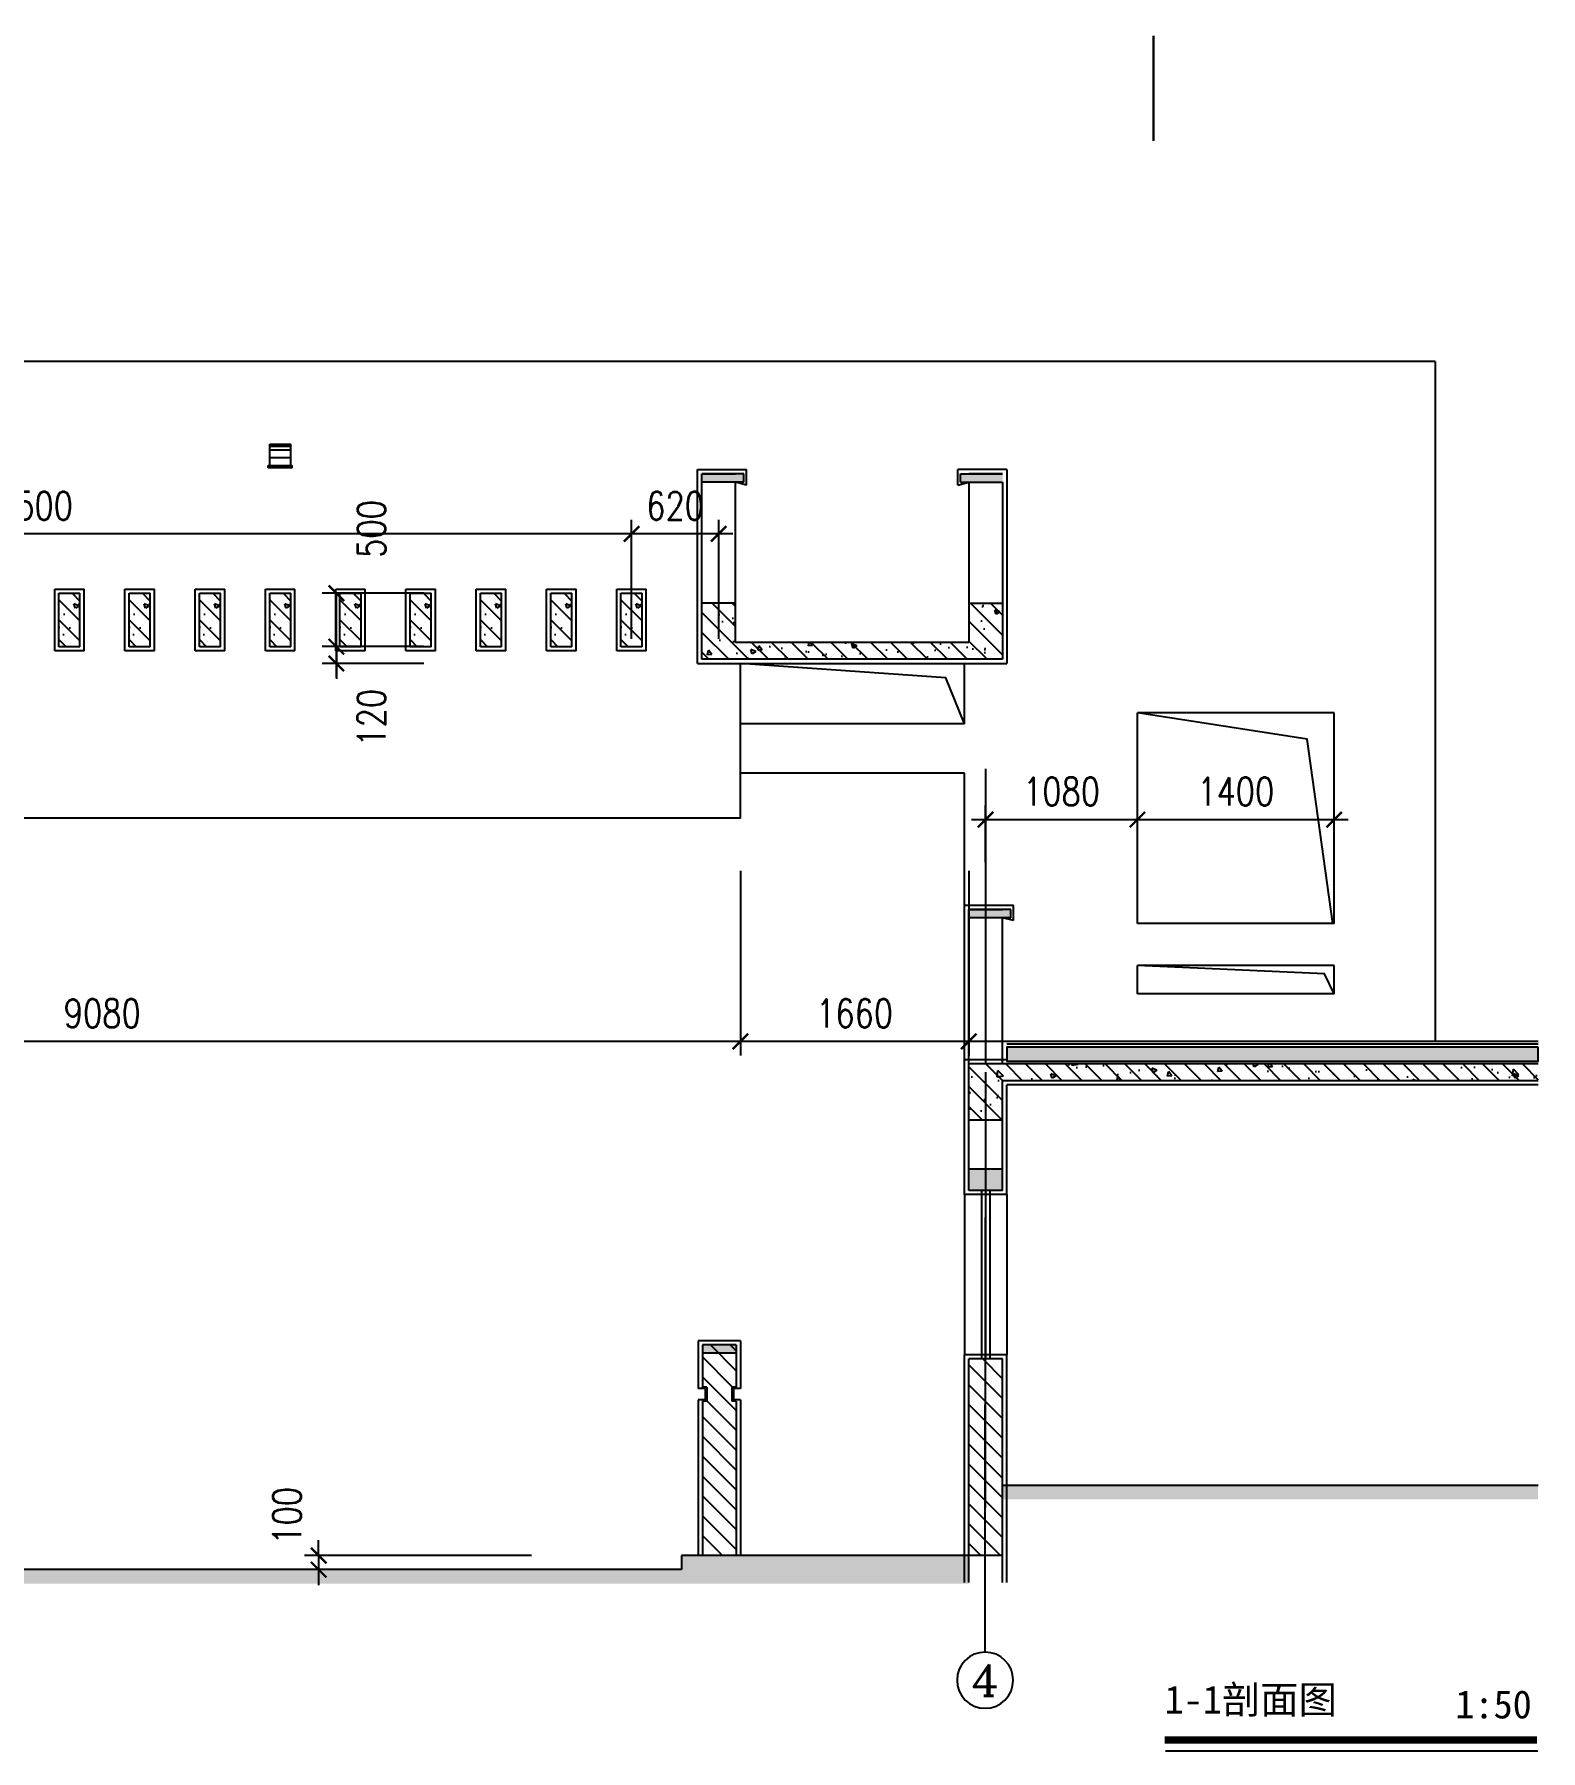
# Model space of a CAD drawing. Extents: x 156584 to 263272, y 27267 to 65241.
# Drawn here: x 234274 to 244994, y 43171 to 55389 of the extents above; entities that cross this region are included whole.
import ezdxf
from ezdxf.enums import TextEntityAlignment as Align

# ---------------------------------------------------------------- set-up
doc = ezdxf.new("R2010")
doc.units = 0
doc.header["$LTSCALE"] = 100
doc.header["$MEASUREMENT"] = 0
doc.header["$PDMODE"] = 34
doc.layers.get('0').update_dxf_attribs({"color": 1, "linetype": 'CONTINUOUS'})
doc.layers.get('DEFPOINTS').update_dxf_attribs({"linetype": 'CONTINUOUS'})
for name, color, linetype in [('A', 43, 'CONTINUOUS'), ('AXIS', 3, 'CONTINUOUS'), ('AXIS_TEXT', 7, 'CONTINUOUS'), ('DOTE', 252, 'CONTINUOUS'), ('DRAW', 62, 'CONTINUOUS'), ('FENSHUA', 253, 'CONTINUOUS'), ('PUB_DIM', 9, 'CONTINUOUS'), ('PUB_HATCH', 8, 'CONTINUOUS'), ('WALL', 255, 'CONTINUOUS')]:
    doc.layers.add(name, color=color, linetype=linetype)
doc.styles.add('COMPLEX', font='COMPLEX')
doc.styles.add('DIM_FONT', font='SIMPLEX', dxfattribs={"width": 0.8})
doc.styles.add('HEI', font='simhei.ttf', dxfattribs={"width": 0.8})
doc.dimstyles.new('3', dxfattribs={"dimscale": 0, "dimtxt": 125, "dimasz": 110, "dimexe": 100, "dimexo": 0, "dimgap": 100, "dimtad": 1, "dimdec": 0, "dimlfac": -1, "dimtxsty": 'DIM_FONT', "dimblk": '_DIMX', "dimblk1": 'ARCHTICK', "dimblk2": 'ARCHTICK', "dimsah": 1, "dimcen": 0.09, "dimdle": 100, "dimclrd": 256, "dimclre": 256, "dimclrt": 256, "dimazin": 3, "dimtfac": 5, "dimtdec": 0, "dimtix": 1, "dimtmove": 0, "dimatfit": 3, "dimtolj": 1, "dimtzin": 0})
pattern_1 = [(135, (307444.33, -85090.68), (70.71068, 70.71068), []), (130, (307444.33, -85090.68), (-358.6301, -31.37607), [37.5, -412.5]), (185, (307444.33, -85090.7), (69.3757, 376.0961), [30, -330]), (79.5486, (307414.45, -85093.3), (-289.2547, 344.7198), [31.8701, -350.57106]), (133.8158, (307444.33, -84990.7), (-533.6205, -82.7595), [56.25, -618.75]), (83.3644, (307399.86, -84997.6), (-467.3314, 487.059), [47.8051, -525.8565]), (188.8158, (307444.33, -84990.7), (-467.331, 487.0593), [45, -495]), (159, (307394.33, -85015.68), (-298.4535, -201.30945), [37.5, -412.5]), (214, (307394.33, -85015.7), (-121.6577, 362.575), [30, -330]), (108.5486, (307369.46, -85032.46), (-420.1113, 161.26525), [31.8701, -350.57106]), (142.5, (307444.33, -85090.68), (-6.07993, 166.44693), [0, -326, 0, -335, 0, -331.25]), (172.5, (307444.33, -85090.68), (-131.53477, 197.20586), [0, -191, 0, -318.5, 0, -126.25]), (212.5, (307555.83, -85090.68), (-266.91122, -11.27744), [0, -125, 0, -390, 0, -517.5]), (222.5, (307605.83, -85090.68), (-291.5931, 50.0525), [0, -162.5, 0, -259, 0, -367.5])]
pattern_2 = [(135, (307444.33, -85090.68), (70.71068, 70.71068), [])]

# ---------------------------------------------------------------- blocks, each defined once
blk = doc.blocks.new('_ARCHTICK')
at = {"color": 0, "linetype": 'BYBLOCK', "const_width": 0.15}
blk.add_lwpolyline([(-0.5, -0.5), (0.5, 0.5)], dxfattribs=at)
blk = doc.blocks.new('*D129')
at = {"linetype": 'BYBLOCK'}
for p, q in [((24827, 207404), (24827, 207514)), ((25449, 207404), (24727, 207404)), ((24827, 207404), (24827, 207284)), ((24827, 207404), (24827, 207284)), ((25449, 207284), (24727, 207284)), ((24827, 207284), (24827, 207174))]:
    blk.add_line(p, q, dxfattribs=at)
at = {"layer": 'DEFPOINTS', "color": 0, "linetype": 'BYBLOCK'}
for p in [(25449, 207404), (24827, 207284), (25449, 207284)]:
    blk.add_point(p, dxfattribs=at)
at = {"linetype": 'BYBLOCK', "xscale": 110, "yscale": 110, "zscale": 110}
for p, rotation in [((24827, 207404), 270), ((24827, 207284), 90)]:
    blk.add_blockref('_ARCHTICK', p, dxfattribs=dict(at, rotation=rotation))
at = {"linetype": 'BYBLOCK', "insert": (25077, 206898), "char_height": 200, "attachment_point": 5, "rotation": 90, "style": 'DIM_FONT'}
blk.add_mtext('\\A1;120', dxfattribs=at)
blk = doc.blocks.new('_DIMX')
blk.add_line((-150, 0), (150, 0))
at = {"const_width": 50}
blk.add_lwpolyline([(-70, -70), (70, 70)], dxfattribs=at)
blk = doc.blocks.new('*D130')
at = {"linetype": 'BYBLOCK'}
for p, q in [((25449, 207784), (24727, 207784)), ((24827, 207184), (24827, 207784)), ((25449, 207284), (24727, 207284))]:
    blk.add_line(p, q, dxfattribs=at)
at = {"layer": 'DEFPOINTS', "color": 0, "linetype": 'BYBLOCK'}
for p in [(24827, 207784), (25449, 207784), (25449, 207284)]:
    blk.add_point(p, dxfattribs=at)
at = {"linetype": 'BYBLOCK', "xscale": 110, "yscale": 110, "zscale": 110}
for p, rotation in [((24827, 207784), 90), ((24827, 207284), 270)]:
    blk.add_blockref('_ARCHTICK', p, dxfattribs=dict(at, rotation=rotation))
at = {"linetype": 'BYBLOCK', "insert": (25077, 208242), "char_height": 200, "attachment_point": 5, "rotation": 90, "style": 'DIM_FONT'}
blk.add_mtext('\\A1;500', dxfattribs=at)
blk = doc.blocks.new('*D134')
at = {"linetype": 'BYBLOCK'}
for p, q in [((27703, 205808), (27703, 204494)), ((29328, 205808), (29328, 204494)), ((29428, 204594), (27603, 204594))]:
    blk.add_line(p, q, dxfattribs=at)
at = {"layer": 'DEFPOINTS', "color": 0, "linetype": 'BYBLOCK'}
for p in [(27703, 205808), (29328, 205808), (27703, 204594)]:
    blk.add_point(p, dxfattribs=at)
at = {"linetype": 'BYBLOCK', "xscale": 110, "yscale": 110, "zscale": 110}
for p, rotation in [((27703, 204594), 180.000000000002), ((29328, 204594), 1.998401444325282e-12)]:
    blk.add_blockref('_ARCHTICK', p, dxfattribs=dict(at, rotation=rotation))
at = {"linetype": 'BYBLOCK', "insert": (28515, 204794), "char_height": 200, "attachment_point": 5, "style": 'DIM_FONT'}
blk.add_mtext('\\A1;1660', dxfattribs=at)
blk = doc.blocks.new('*D135')
at = {"linetype": 'BYBLOCK'}
for p, q in [((27703, 205808), (27703, 204494)), ((18619, 205308), (18619, 204494)), ((27803, 204594), (18519, 204594))]:
    blk.add_line(p, q, dxfattribs=at)
at = {"layer": 'DEFPOINTS', "color": 0, "linetype": 'BYBLOCK'}
for p in [(27703, 205808), (18619, 205308), (18619, 204594)]:
    blk.add_point(p, dxfattribs=at)
at = {"linetype": 'BYBLOCK', "xscale": 110, "yscale": 110, "zscale": 110, "rotation": 180}
blk.add_blockref('_ARCHTICK', (18619, 204594), dxfattribs=at)
at = {"linetype": 'BYBLOCK', "xscale": 110, "yscale": 110, "zscale": 110}
blk.add_blockref('_ARCHTICK', (27703, 204594), dxfattribs=at)
at = {"linetype": 'BYBLOCK', "insert": (23161, 204794), "char_height": 200, "attachment_point": 5, "style": 'DIM_FONT'}
blk.add_mtext('\\A1;9080', dxfattribs=at)
blk = doc.blocks.new('*D140')
at = {"linetype": 'BYBLOCK'}
for p, q in [((24701, 200934), (24701, 201044)), ((26216, 200934), (24601, 200934)), ((24701, 200934), (24701, 200834)), ((24701, 200934), (24701, 200834)), ((26216, 200834), (24601, 200834)), ((24701, 200834), (24701, 200724))]:
    blk.add_line(p, q, dxfattribs=at)
at = {"layer": 'DEFPOINTS', "color": 0, "linetype": 'BYBLOCK'}
for p in [(26216, 200934), (24701, 200834), (26216, 200834)]:
    blk.add_point(p, dxfattribs=at)
at = {"linetype": 'BYBLOCK', "xscale": 110, "yscale": 110, "zscale": 110}
for p, rotation in [((24701, 200934), 269.9999344952175), ((24701, 200834), 89.99993449521749)]:
    blk.add_blockref('_ARCHTICK', p, dxfattribs=dict(at, rotation=rotation))
at = {"linetype": 'BYBLOCK', "insert": (24476, 201217), "char_height": 200, "attachment_point": 5, "rotation": 89.9999, "style": 'DIM_FONT'}
blk.add_mtext('\\A1;100', dxfattribs=at)
blk = doc.blocks.new('*D142')
at = {"linetype": 'BYBLOCK'}
for p, q in [((26928, 207459), (26928, 208307)), ((27548, 207459), (27548, 208307)), ((27648, 208207), (26828, 208207))]:
    blk.add_line(p, q, dxfattribs=at)
at = {"layer": 'DEFPOINTS', "color": 0, "linetype": 'BYBLOCK'}
for p in [(26928, 208207), (26928, 207459), (27548, 207459)]:
    blk.add_point(p, dxfattribs=at)
at = {"linetype": 'BYBLOCK', "xscale": 110, "yscale": 110, "zscale": 110}
for p, rotation in [((26928, 208207), 179.9999999999973), ((27548, 208207), 359.9999999999973)]:
    blk.add_blockref('_ARCHTICK', p, dxfattribs=dict(at, rotation=rotation))
at = {"linetype": 'BYBLOCK', "insert": (27238, 208407), "char_height": 200, "attachment_point": 5, "style": 'DIM_FONT'}
blk.add_mtext('\\A1;620', dxfattribs=at)
blk = doc.blocks.new('*D143')
at = {"linetype": 'BYBLOCK'}
for p, q in [((17428, 207459), (17428, 208307)), ((26928, 207459), (26928, 208307)), ((27028, 208207), (17328, 208207))]:
    blk.add_line(p, q, dxfattribs=at)
at = {"layer": 'DEFPOINTS', "color": 0, "linetype": 'BYBLOCK'}
for p in [(17428, 208207), (17428, 207459), (26928, 207459)]:
    blk.add_point(p, dxfattribs=at)
at = {"linetype": 'BYBLOCK', "xscale": 110, "yscale": 110, "zscale": 110, "rotation": 180}
blk.add_blockref('_ARCHTICK', (17428, 208207), dxfattribs=at)
at = {"linetype": 'BYBLOCK', "xscale": 110, "yscale": 110, "zscale": 110}
blk.add_blockref('_ARCHTICK', (26928, 208207), dxfattribs=at)
at = {"linetype": 'BYBLOCK', "insert": (22178, 208407), "char_height": 200, "attachment_point": 5, "style": 'DIM_FONT'}
blk.add_mtext('\\A1;500X19=9500', dxfattribs=at)
blk = doc.blocks.new('_AXISO')
blk.add_circle((0, 0), 0.5)
at = {"layer": 'AXIS_TEXT', "style": 'COMPLEX', "width": 1.041667}
blk.add_attdef('A', text='', height=0.56, dxfattribs=at).set_placement((-0.25, -0.28), (0.25, -0.28), align=Align.FIT)
blk = doc.blocks.new('*D182')
at = {"linetype": 'BYBLOCK'}
for p, q in [((240944, 50464), (242224, 50464)), ((241044, 50160), (241044, 50564)), ((242124, 50160), (242124, 50564))]:
    blk.add_line(p, q, dxfattribs=at)
at = {"layer": 'DEFPOINTS', "color": 0, "linetype": 'BYBLOCK'}
for p in [(242124, 50464), (241044, 50160), (242124, 50160)]:
    blk.add_point(p, dxfattribs=at)
at = {"linetype": 'BYBLOCK', "xscale": 110, "yscale": 110, "zscale": 110, "rotation": 180}
blk.add_blockref('_ARCHTICK', (241044, 50464), dxfattribs=at)
at = {"linetype": 'BYBLOCK', "xscale": 110, "yscale": 110, "zscale": 110}
blk.add_blockref('_ARCHTICK', (242124, 50464), dxfattribs=at)
at = {"linetype": 'BYBLOCK', "insert": (241584, 50664), "char_height": 200, "attachment_point": 5, "style": 'DIM_FONT'}
blk.add_mtext('\\A1;1080', dxfattribs=at)
blk = doc.blocks.new('*D183')
at = {"linetype": 'BYBLOCK'}
for p, q in [((242024, 50464), (243624, 50464)), ((242124, 50160), (242124, 50564)), ((243524, 50464), (243524, 50564))]:
    blk.add_line(p, q, dxfattribs=at)
at = {"layer": 'DEFPOINTS', "color": 0, "linetype": 'BYBLOCK'}
for p in [(243524, 50464), (243524, 50464), (242124, 50160)]:
    blk.add_point(p, dxfattribs=at)
at = {"linetype": 'BYBLOCK', "xscale": 110, "yscale": 110, "zscale": 110, "rotation": 180}
blk.add_blockref('_ARCHTICK', (242124, 50464), dxfattribs=at)
at = {"linetype": 'BYBLOCK', "xscale": 110, "yscale": 110, "zscale": 110}
blk.add_blockref('_ARCHTICK', (243524, 50464), dxfattribs=at)
at = {"linetype": 'BYBLOCK', "insert": (242824, 50664), "char_height": 200, "attachment_point": 5, "style": 'DIM_FONT'}
blk.add_mtext('\\A1;1400', dxfattribs=at)

msp = doc.modelspace()

# ---------------------------------------------------------------- hatches: boundary and pattern name
at = {"layer": 'FENSHUA'}
h = msp.add_hatch(dxfattribs=at)
h.set_pattern_fill('AN32C', color=256, scale=200, style=0)
h.set_pattern_definition([(180, (307385.33, -88151.68), (-100, 200), [0, -200]), (180, (307502.33, -88178.68), (-100, 200), [0, -200]), (180, (307437.33, -88180.68), (-100, 200), [0, -200]), (180, (307366.33, -88121.68), (-100, 200), [0, -200]), (180, (307449.33, -88190.68), (-100, 200), [0, -200]), (180, (307346.33, -87995.68), (-100, 200), [0, -200]), (180, (307407.33, -88011.68), (-100, 200), [0, -200]), (180, (307375.33, -88036.68), (-100, 200), [0, -200]), (180, (307538.33, -88040.68), (-100, 200), [0, -200]), (180, (307440.33, -88049.68), (-100, 200), [0, -200]), (180, (307478.33, -88100.68), (-100, 200), [0, -200]), (180, (307476.33, -88175.68), (-100, 200), [0, -200]), (180, (307401.33, -88183.68), (-100, 200), [0, -200]), (180, (307346.33, -88095.68), (-100, 200), [0, -200]), (180, (307533.33, -88126.68), (-100, 200), [0, -200]), (180, (307516.33, -88092.68), (-100, 200), [0, -200]), (180, (307438.33, -88106.68), (-100, 200), [0, -200]), (180, (307466.33, -88135.68), (-100, 200), [0, -200]), (180, (307482.33, -88069.68), (-100, 200), [0, -200]), (180, (307457.33, -87994.68), (-100, 200), [0, -200]), (180, (307525.33, -88168.68), (-100, 200), [0, -200]), (180, (307415.33, -88035.68), (-100, 200), [0, -200]), (180, (307508.33, -88032.68), (-100, 200), [0, -200]), (180, (307524.33, -88006.68), (-100, 200), [0, -200]), (49.398706, (307358.619, -88058.301), (499.99999534, 600.0000036), [8.78052, -3679.0372]), (161.565051, (307372.904, -88054.492), (-500, 199.999999), [9.03508, -1255.87598]), (90, (307372.9, -88063.06), (-100, 200), [8.57143, -391.42856]), (18.43495, (307364.333, -88065.92), (500.0000044, 199.999986), [9.03508, -1255.87598]), (126.869898, (307364.333, -88065.92), (-100, 200), [9.5238, -990.47618]), (45, (307356.714, -88167.825), (100.000013, 199.999987), [8.08122, -557.6042]), (135, (307368.14, -88167.825), (-100, 200), [8.08122, -557.6042]), (45, (307362.43, -88173.54), (100.000013, 199.999987), [8.08122, -557.6042]), (135, (307362.43, -88173.54), (-100, 200), [8.08122, -557.6042]), (63.43495, (307452.9, -88033.54), (1e-05, 400), [10.64794, -212.95884]), (7e-15, (307457.67, -88024.02), (100, 200), [11.42857, -188.57142]), (116.56505, (307473.86, -88033.54), (-2e-07, 400), [10.64794, -212.95884]), (63.43495, (307469.1, -88043.06), (1e-05, 400), [10.64794, -212.95884]), (180, (307469.1, -88043.06), (-100, 200), [11.42857, -188.57142]), (116.56505, (307457.67, -88043.06), (-2e-07, 400), [10.64794, -212.95884]), (72.897272, (307377.666, -88101.1585), (299.9999892, 1000.00000384), [12.95378, -5427.6344]), (36.027374, (307381.476, -88088.778), (1899.9999786, 1400.0000004), [12.95378, -2707.3402]), (7e-15, (307391.95, -88081.16), (100, 200), [12.38095, -187.61904]), (143.972627, (307414.809, -88088.778), (-1899.9999887, 1399.9999869), [12.95378, -2707.3402]), (108.43495, (307418.62, -88100.206), (-300.000002, 999.9999995), [12.04677, -1252.86428]), (72.897272, (307414.809, -88112.587), (299.9999892, 1000.00000384), [12.95378, -5427.6344]), (36.027374, (307404.333, -88120.206), (1899.9999786, 1400.0000004), [12.95378, -2707.3402]), (180, (307404.33, -88120.2), (-100, 200), [12.38095, -187.61904]), (143.972627, (307391.952, -88120.206), (-1899.9999887, 1399.9999869), [12.95378, -2707.3402]), (108.43495, (307381.476, -88112.587), (-300.000002, 999.9999995), [12.04677, -1252.86428]), (29.744882, (307375.761, -88007.825), (300.0000007, 199.9999975), [7.67834, -1604.7732]), (90, (307382.43, -88011.63), (-100, 200), [7.61905, -392.38094]), (150.255119, (307382.428, -88011.635), (-300, 199.999999), [7.67834, -1604.7732]), (63.43495, (307422.43, -88149.73), (1e-05, 400), [10.64794, -212.95884]), (11.309933, (307427.19, -88140.206), (900.0000016, 199.9999952), [9.71242, -2029.8952]), (138.814075, (307444.333, -88144.968), (-2499.9999924, 2199.99998735), [10.12395, -4241.9342]), (90, (307444.33, -88154.49), (-100, 200), [9.5238, -390.47618]), (41.185926, (307436.714, -88161.1585), (2499.9999631, 2200.0000206), [10.12395, -4241.9342]), (163.300756, (307436.714, -88161.159), (-3299.9999943, 999.9999953), [9.94315, -4166.1794]), (119.054604, (307427.19, -88158.301), (-100.0000004, 199.9999994), [9.80536, -4108.4466]), (70.016894, (307506.238, -88065.9204), (500.0000027, 1399.9999985), [11.14733, -4670.7326]), (24.443955, (307510.047, -88055.444), (1300.00000617, 599.9999881), [11.50766, -4821.7106]), (155.556045, (307530.9996, -88055.444), (-1300.00000186, 599.99999767), [11.50766, -4821.7106]), (109.9831066, (307534.809, -88065.9204), (-500.0000023, 1399.9999987), [11.14733, -4670.7326]), (70.016894, (307530.9996, -88076.397), (500.0000027, 1399.9999985), [11.14733, -4670.7326]), (19.983107, (307520.523, -88080.206), (500.0000025, 199.9999917), [11.14733, -2329.7926]), (160.016894, (307520.523, -88080.206), (-499.9999994, 200.0000005), [11.14733, -2329.7926]), (109.9831066, (307510.047, -88076.397), (-500.0000023, 1399.9999987), [11.14733, -4670.7326]), (57.994617, (307431.952, -88084.016), (100.0000138, 199.9999904), [8.98474, -1877.81148]), (161.565051, (307445.285, -88079.254), (-500, 199.999999), [9.03508, -1255.87598]), (90, (307445.29, -88087.83), (-100, 200), [8.57143, -391.42856]), (18.43495, (307436.714, -88090.682), (500.0000044, 199.999986), [9.03508, -1255.87598]), (125.537678, (307436.714, -88090.682), (-699.9999996, 999.9999993), [8.1927, -3432.7374]), (63.43495, (307490.05, -88132.59), (1e-05, 400), [10.64794, -212.95884]), (7e-15, (307494.8, -88123.06), (100, 200), [10.4762, -189.5238]), (120.963757, (307511, -88132.587), (-100.0000003, 199.999999), [11.10658, -2321.274]), (59.036244, (307505.285, -88142.111), (100.0000137, 199.9999908), [11.10658, -2321.274]), (180, (307505.29, -88142.11), (-100, 200), [10.4762, -189.5238]), (116.56505, (307494.81, -88142.11), (-2e-07, 400), [10.64794, -212.95884])])
h.paths.add_polyline_path([(244975.7, 48179.9), (241194, 48179.9), (241194, 48079.9), (244975.7, 48079.9)])
at = {"layer": 'PUB_HATCH'}
h = msp.add_hatch(dxfattribs=at)
h.set_pattern_fill('AN31C', color=256, scale=500, style=0)
h.set_pattern_definition([(135, (303444.33, -85090.68), (70.71068, 70.71068), []), (130, (303444.33, -85090.68), (-358.6301, -31.37607), [37.5, -412.5]), (185, (303444.33, -85090.7), (69.3757, 376.0961), [30, -330]), (79.5486, (303414.45, -85093.3), (-289.2547, 344.7198), [31.8701, -350.57106]), (133.8158, (303444.33, -84990.7), (-533.6205, -82.7595), [56.25, -618.75]), (83.3644, (303399.86, -84997.6), (-467.3314, 487.059), [47.8051, -525.8565]), (188.8158, (303444.33, -84990.7), (-467.331, 487.0593), [45, -495]), (159, (303394.33, -85015.68), (-298.4535, -201.30945), [37.5, -412.5]), (214, (303394.33, -85015.7), (-121.6577, 362.575), [30, -330]), (108.5486, (303369.46, -85032.46), (-420.1113, 161.26525), [31.8701, -350.57106]), (142.5, (303444.33, -85090.68), (-6.07993, 166.44693), [0, -326, 0, -335, 0, -331.25]), (172.5, (303444.33, -85090.68), (-131.53477, 197.20586), [0, -191, 0, -318.5, 0, -126.25]), (212.5, (303555.83, -85090.68), (-266.91122, -11.27744), [0, -125, 0, -390, 0, -517.5]), (222.5, (303605.83, -85090.68), (-291.5931, 50.0525), [0, -162.5, 0, -259, 0, -367.5])])
h.paths.add_polyline_path([(234448.8, 51029.9), (234598.8, 51029.9), (234598.8, 51409.9), (234448.8, 51409.9)])
h = msp.add_hatch(dxfattribs=at)
h.set_pattern_fill('AN31C', color=256, scale=500, style=0)
h.set_pattern_definition([(135, (303944.33, -85090.68), (70.71068, 70.71068), []), (130, (303944.33, -85090.68), (-358.6301, -31.37607), [37.5, -412.5]), (185, (303944.33, -85090.7), (69.3757, 376.0961), [30, -330]), (79.5486, (303914.45, -85093.3), (-289.2547, 344.7198), [31.8701, -350.57106]), (133.8158, (303944.33, -84990.7), (-533.6205, -82.7595), [56.25, -618.75]), (83.3644, (303899.86, -84997.6), (-467.3314, 487.059), [47.8051, -525.8565]), (188.8158, (303944.33, -84990.7), (-467.331, 487.0593), [45, -495]), (159, (303894.33, -85015.68), (-298.4535, -201.30945), [37.5, -412.5]), (214, (303894.33, -85015.7), (-121.6577, 362.575), [30, -330]), (108.5486, (303869.46, -85032.46), (-420.1113, 161.26525), [31.8701, -350.57106]), (142.5, (303944.33, -85090.68), (-6.07993, 166.44693), [0, -326, 0, -335, 0, -331.25]), (172.5, (303944.33, -85090.68), (-131.53477, 197.20586), [0, -191, 0, -318.5, 0, -126.25]), (212.5, (304055.83, -85090.68), (-266.91122, -11.27744), [0, -125, 0, -390, 0, -517.5]), (222.5, (304105.83, -85090.68), (-291.5931, 50.0525), [0, -162.5, 0, -259, 0, -367.5])])
h.paths.add_polyline_path([(234948.8, 51029.9), (235098.8, 51029.9), (235098.8, 51409.9), (234948.8, 51409.9)])
h = msp.add_hatch(dxfattribs=at)
h.set_pattern_fill('AN31C', color=256, scale=500, style=0)
h.set_pattern_definition([(135, (304444.33, -85090.68), (70.71068, 70.71068), []), (130, (304444.33, -85090.68), (-358.6301, -31.37607), [37.5, -412.5]), (185, (304444.33, -85090.7), (69.3757, 376.0961), [30, -330]), (79.5486, (304414.45, -85093.3), (-289.2547, 344.7198), [31.8701, -350.57106]), (133.8158, (304444.33, -84990.7), (-533.6205, -82.7595), [56.25, -618.75]), (83.3644, (304399.86, -84997.6), (-467.3314, 487.059), [47.8051, -525.8565]), (188.8158, (304444.33, -84990.7), (-467.331, 487.0593), [45, -495]), (159, (304394.33, -85015.68), (-298.4535, -201.30945), [37.5, -412.5]), (214, (304394.33, -85015.7), (-121.6577, 362.575), [30, -330]), (108.5486, (304369.46, -85032.46), (-420.1113, 161.26525), [31.8701, -350.57106]), (142.5, (304444.33, -85090.68), (-6.07993, 166.44693), [0, -326, 0, -335, 0, -331.25]), (172.5, (304444.33, -85090.68), (-131.53477, 197.20586), [0, -191, 0, -318.5, 0, -126.25]), (212.5, (304555.83, -85090.68), (-266.91122, -11.27744), [0, -125, 0, -390, 0, -517.5]), (222.5, (304605.83, -85090.68), (-291.5931, 50.0525), [0, -162.5, 0, -259, 0, -367.5])])
h.paths.add_polyline_path([(235448.8, 51029.9), (235598.8, 51029.9), (235598.8, 51409.9), (235448.8, 51409.9)])
h = msp.add_hatch(dxfattribs=at)
h.set_pattern_fill('AN31C', color=256, scale=500, style=0)
h.set_pattern_definition([(135, (304944.33, -85090.68), (70.71068, 70.71068), []), (130, (304944.33, -85090.68), (-358.6301, -31.37607), [37.5, -412.5]), (185, (304944.33, -85090.7), (69.3757, 376.0961), [30, -330]), (79.5486, (304914.45, -85093.3), (-289.2547, 344.7198), [31.8701, -350.57106]), (133.8158, (304944.33, -84990.7), (-533.6205, -82.7595), [56.25, -618.75]), (83.3644, (304899.86, -84997.6), (-467.3314, 487.059), [47.8051, -525.8565]), (188.8158, (304944.33, -84990.7), (-467.331, 487.0593), [45, -495]), (159, (304894.33, -85015.68), (-298.4535, -201.30945), [37.5, -412.5]), (214, (304894.33, -85015.7), (-121.6577, 362.575), [30, -330]), (108.5486, (304869.46, -85032.46), (-420.1113, 161.26525), [31.8701, -350.57106]), (142.5, (304944.33, -85090.68), (-6.07993, 166.44693), [0, -326, 0, -335, 0, -331.25]), (172.5, (304944.33, -85090.68), (-131.53477, 197.20586), [0, -191, 0, -318.5, 0, -126.25]), (212.5, (305055.83, -85090.68), (-266.91122, -11.27744), [0, -125, 0, -390, 0, -517.5]), (222.5, (305105.83, -85090.68), (-291.5931, 50.0525), [0, -162.5, 0, -259, 0, -367.5])])
h.paths.add_polyline_path([(235948.8, 51029.9), (236098.8, 51029.9), (236098.8, 51409.9), (235948.8, 51409.9)])
h = msp.add_hatch(dxfattribs=at)
h.set_pattern_fill('AN31C', color=256, scale=500, style=0)
h.set_pattern_definition([(135, (305444.33, -85090.68), (70.71068, 70.71068), []), (130, (305444.33, -85090.68), (-358.6301, -31.37607), [37.5, -412.5]), (185, (305444.33, -85090.7), (69.3757, 376.0961), [30, -330]), (79.5486, (305414.45, -85093.3), (-289.2547, 344.7198), [31.8701, -350.57106]), (133.8158, (305444.33, -84990.7), (-533.6205, -82.7595), [56.25, -618.75]), (83.3644, (305399.86, -84997.6), (-467.3314, 487.059), [47.8051, -525.8565]), (188.8158, (305444.33, -84990.7), (-467.331, 487.0593), [45, -495]), (159, (305394.33, -85015.68), (-298.4535, -201.30945), [37.5, -412.5]), (214, (305394.33, -85015.7), (-121.6577, 362.575), [30, -330]), (108.5486, (305369.46, -85032.46), (-420.1113, 161.26525), [31.8701, -350.57106]), (142.5, (305444.33, -85090.68), (-6.07993, 166.44693), [0, -326, 0, -335, 0, -331.25]), (172.5, (305444.33, -85090.68), (-131.53477, 197.20586), [0, -191, 0, -318.5, 0, -126.25]), (212.5, (305555.83, -85090.68), (-266.91122, -11.27744), [0, -125, 0, -390, 0, -517.5]), (222.5, (305605.83, -85090.68), (-291.5931, 50.0525), [0, -162.5, 0, -259, 0, -367.5])])
h.paths.add_polyline_path([(236448.8, 51029.9), (236598.8, 51029.9), (236598.8, 51409.9), (236448.8, 51409.9)])
h = msp.add_hatch(dxfattribs=at)
h.set_pattern_fill('AN31C', color=256, scale=500, style=0)
h.set_pattern_definition([(135, (305944.33, -85090.68), (70.71068, 70.71068), []), (130, (305944.33, -85090.68), (-358.6301, -31.37607), [37.5, -412.5]), (185, (305944.33, -85090.7), (69.3757, 376.0961), [30, -330]), (79.5486, (305914.45, -85093.3), (-289.2547, 344.7198), [31.8701, -350.57106]), (133.8158, (305944.33, -84990.7), (-533.6205, -82.7595), [56.25, -618.75]), (83.3644, (305899.86, -84997.6), (-467.3314, 487.059), [47.8051, -525.8565]), (188.8158, (305944.33, -84990.7), (-467.331, 487.0593), [45, -495]), (159, (305894.33, -85015.68), (-298.4535, -201.30945), [37.5, -412.5]), (214, (305894.33, -85015.7), (-121.6577, 362.575), [30, -330]), (108.5486, (305869.46, -85032.46), (-420.1113, 161.26525), [31.8701, -350.57106]), (142.5, (305944.33, -85090.68), (-6.07993, 166.44693), [0, -326, 0, -335, 0, -331.25]), (172.5, (305944.33, -85090.68), (-131.53477, 197.20586), [0, -191, 0, -318.5, 0, -126.25]), (212.5, (306055.83, -85090.68), (-266.91122, -11.27744), [0, -125, 0, -390, 0, -517.5]), (222.5, (306105.83, -85090.68), (-291.5931, 50.0525), [0, -162.5, 0, -259, 0, -367.5])])
h.paths.add_polyline_path([(236948.8, 51029.9), (237098.8, 51029.9), (237098.8, 51409.9), (236948.8, 51409.9)])
h = msp.add_hatch(dxfattribs=at)
h.set_pattern_fill('AN31C', color=256, scale=500, style=0)
h.set_pattern_definition([(135, (306444.33, -85090.68), (70.71068, 70.71068), []), (130, (306444.33, -85090.68), (-358.6301, -31.37607), [37.5, -412.5]), (185, (306444.33, -85090.7), (69.3757, 376.0961), [30, -330]), (79.5486, (306414.45, -85093.3), (-289.2547, 344.7198), [31.8701, -350.57106]), (133.8158, (306444.33, -84990.7), (-533.6205, -82.7595), [56.25, -618.75]), (83.3644, (306399.86, -84997.6), (-467.3314, 487.059), [47.8051, -525.8565]), (188.8158, (306444.33, -84990.7), (-467.331, 487.0593), [45, -495]), (159, (306394.33, -85015.68), (-298.4535, -201.30945), [37.5, -412.5]), (214, (306394.33, -85015.7), (-121.6577, 362.575), [30, -330]), (108.5486, (306369.46, -85032.46), (-420.1113, 161.26525), [31.8701, -350.57106]), (142.5, (306444.33, -85090.68), (-6.07993, 166.44693), [0, -326, 0, -335, 0, -331.25]), (172.5, (306444.33, -85090.68), (-131.53477, 197.20586), [0, -191, 0, -318.5, 0, -126.25]), (212.5, (306555.83, -85090.68), (-266.91122, -11.27744), [0, -125, 0, -390, 0, -517.5]), (222.5, (306605.83, -85090.68), (-291.5931, 50.0525), [0, -162.5, 0, -259, 0, -367.5])])
h.paths.add_polyline_path([(237448.8, 51029.9), (237598.8, 51029.9), (237598.8, 51409.9), (237448.8, 51409.9)])
h = msp.add_hatch(dxfattribs=at)
h.set_pattern_fill('AN31C', color=256, scale=500, style=0)
h.set_pattern_definition([(135, (306944.33, -85090.68), (70.71068, 70.71068), []), (130, (306944.33, -85090.68), (-358.6301, -31.37607), [37.5, -412.5]), (185, (306944.33, -85090.7), (69.3757, 376.0961), [30, -330]), (79.5486, (306914.45, -85093.3), (-289.2547, 344.7198), [31.8701, -350.57106]), (133.8158, (306944.33, -84990.7), (-533.6205, -82.7595), [56.25, -618.75]), (83.3644, (306899.86, -84997.6), (-467.3314, 487.059), [47.8051, -525.8565]), (188.8158, (306944.33, -84990.7), (-467.331, 487.0593), [45, -495]), (159, (306894.33, -85015.68), (-298.4535, -201.30945), [37.5, -412.5]), (214, (306894.33, -85015.7), (-121.6577, 362.575), [30, -330]), (108.5486, (306869.46, -85032.46), (-420.1113, 161.26525), [31.8701, -350.57106]), (142.5, (306944.33, -85090.68), (-6.07993, 166.44693), [0, -326, 0, -335, 0, -331.25]), (172.5, (306944.33, -85090.68), (-131.53477, 197.20586), [0, -191, 0, -318.5, 0, -126.25]), (212.5, (307055.83, -85090.68), (-266.91122, -11.27744), [0, -125, 0, -390, 0, -517.5]), (222.5, (307105.83, -85090.68), (-291.5931, 50.0525), [0, -162.5, 0, -259, 0, -367.5])])
h.paths.add_polyline_path([(237948.8, 51029.9), (238098.8, 51029.9), (238098.8, 51409.9), (237948.8, 51409.9)])
h = msp.add_hatch(dxfattribs=at)
h.set_pattern_fill('AN31C', color=256, scale=500, style=0)
h.set_pattern_definition(pattern_1)
h.paths.add_polyline_path([(238448.8, 51029.9), (238598.8, 51029.9), (238598.8, 51409.9), (238448.8, 51409.9)])
h = msp.add_hatch(dxfattribs=at)
h.set_pattern_fill('AN31C', color=256, scale=500, style=0)
h.set_pattern_definition([(135, (254479, -156374.03), (70.71068, 70.71068), []), (130, (254479, -156374.03), (-358.6301, -31.37607), [37.5, -412.5]), (185, (254479, -156374.03), (69.37567, 376.09607), [30, -330]), (79.5486, (254449.12, -156376.64), (-289.2547, 344.71977), [31.8701, -350.57106]), (133.8158, (254479, -156274.03), (-533.6205, -82.7595), [56.25, -618.75]), (83.3644, (254434.54, -156280.9), (-467.3314, 487.059), [47.8051, -525.8565]), (188.8158, (254479, -156274.03), (-467.331, 487.0593), [45, -495]), (159, (254429, -156299.03), (-298.45353, -201.30945), [37.5, -412.5]), (214, (254429, -156299.03), (-121.65767, 362.575), [30, -330]), (108.5486, (254404.13, -156315.8), (-420.1113, 161.26525), [31.8701, -350.57106]), (142.5, (254479, -156374.03), (-6.07993, 166.44693), [0, -326, 0, -335, 0, -331.25]), (172.5, (254479, -156374.03), (-131.53477, 197.20586), [0, -191, 0, -318.5, 0, -126.25]), (212.5, (254590.5, -156374.03), (-266.91122, -11.27744), [0, -125, 0, -390, 0, -517.5]), (222.5, (254640.5, -156374.03), (-291.59308, 50.0525), [0, -162.5, 0, -259, 0, -367.5])])
h.paths.add_polyline_path([(241164, 50939.9), (241164, 51339.9), (240924, 51339.9), (240924, 51059.9), (239264, 51059.9), (239264, 51339.9), (239023.8, 51339.9), (239023.8, 50939.9)])
h = msp.add_hatch(dxfattribs=at)
h.set_pattern_fill('AN31C', color=256, scale=500, style=0)
h.set_pattern_definition(pattern_1)
h.paths.add_polyline_path([(241164, 47939.9), (241164, 47659.9), (240924, 47659.9), (240924, 48059.9), (244044, 48059.9), (244044, 47939.9)])
h.paths.add_polyline_path([(244044, 47939.9), (244044, 48059.9), (244975.7, 48059.9), (244975.7, 47939.9)])
h = msp.add_hatch(dxfattribs=at)
h.set_pattern_fill('ANSI31', color=256, scale=800, style=0)
h.set_pattern_definition(pattern_2)
h.paths.add_polyline_path([(239028.6, 45759.9), (239058.6, 45759.9), (239058.6, 45659.9), (239028.6, 45659.9), (239028.6, 44559.9), (239268.6, 44559.9), (239268.6, 45659.9), (239238.6, 45659.9), (239238.6, 45759.9), (239268.6, 45759.9), (239268.6, 46059.9), (239028.6, 46059.9)])
h = msp.add_hatch(dxfattribs=at)
h.set_pattern_fill('ANSI31', color=256, scale=800, style=0)
h.set_pattern_definition(pattern_2)
h.paths.add_polyline_path([(241164, 45059.9), (240924, 45059.9), (240924, 45959.9), (241164, 45959.9)])
h.paths.add_polyline_path([(240924, 45059.9), (241164, 45059.9), (241164, 44559.9), (240924, 44559.9)])

# ---------------------------------------------------------------- linework, layer by layer
at = {"layer": 'A', "const_width": 17.5}
msp.add_lwpolyline([(242238.4, 55380), (242238.4, 54630)], dxfattribs=at)
msp.add_lwpolyline([(242238.4, 55380), (242238.4, 54630)], dxfattribs=at)
at = {"layer": 'DOTE'}
for p in [(241042.6, 48001.3), (241039.2, 45632.4)]:
    msp.add_line(p, (241039.2, 43867.2), dxfattribs=at)
at = {"layer": 'DRAW'}
msp.add_line((242323.7, 43171.4), (244973.5, 43171.4), dxfattribs=at)
at = {"layer": 'DRAW', "const_width": 50}
msp.add_lwpolyline([(244968.8, 43247.3), (242319.1, 43247.3)], dxfattribs=at)
at = {"layer": 'FENSHUA'}
for p, q in [((244244, 53059.9), (227024.3, 53059.9)), ((244244, 53059.9), (244244, 48219.9)), ((235948.8, 52319.1), (235948.8, 52470.8)), ((235948.8, 52470.8), (236098.8, 52470.8)), ((235948.8, 52456.6), (236098.8, 52456.6)), ((235948.8, 52430.4), (236098.8, 52430.4)), ((236098.8, 52319.1), (236098.8, 52470.8)), ((235938.8, 52319.1), (236108.8, 52319.1)), ((235938.8, 52303.7), (235938.8, 52319.1)), ((236108.8, 52303.7), (235938.8, 52303.7)), ((235948.8, 52375.9), (236098.8, 52375.9)), ((236108.8, 52303.7), (236108.8, 52319.1)), ((238993.8, 50909.9), (238993.8, 52289.9)), ((238993.8, 52289.9), (239342.2, 52289.9)), ((239342.2, 52180.7), (239263.8, 52199.9)), ((239342.2, 52180.7), (239342.2, 52289.9)), ((241194, 52289.9), (240845.7, 52289.9)), ((240845.7, 52180.7), (240845.7, 52289.9)), ((240845.7, 52180.7), (240924, 52199.9)), ((241194, 52289.9), (241194, 50909.9)), ((234418.8, 51439.9), (234628.8, 51439.9)), ((234418.8, 50999.9), (234418.8, 51439.9)), ((234628.8, 50999.9), (234628.8, 51439.9)), ((234918.8, 51439.9), (235128.8, 51439.9)), ((234918.8, 50999.9), (234918.8, 51439.9)), ((235128.8, 50999.9), (235128.8, 51439.9)), ((235418.8, 51439.9), (235628.8, 51439.9)), ((235418.8, 50999.9), (235418.8, 51439.9)), ((235628.8, 50999.9), (235628.8, 51439.9)), ((235918.8, 51439.9), (236128.8, 51439.9)), ((235918.8, 50999.9), (235918.8, 51439.9)), ((236128.8, 50999.9), (236128.8, 51439.9)), ((236418.8, 51439.9), (236628.8, 51439.9)), ((236418.8, 50999.9), (236418.8, 51439.9)), ((236628.8, 50999.9), (236628.8, 51439.9)), ((236918.8, 51439.9), (237128.8, 51439.9)), ((236918.8, 50999.9), (236918.8, 51439.9)), ((237128.8, 50999.9), (237128.8, 51439.9)), ((237418.8, 51439.9), (237628.8, 51439.9)), ((237418.8, 50999.9), (237418.8, 51439.9)), ((237628.8, 50999.9), (237628.8, 51439.9)), ((237918.8, 51439.9), (238128.8, 51439.9)), ((237918.8, 50999.9), (237918.8, 51439.9)), ((238128.8, 50999.9), (238128.8, 51439.9)), ((238418.8, 51439.9), (238628.8, 51439.9)), ((238418.8, 50999.9), (238418.8, 51439.9)), ((238628.8, 50999.9), (238628.8, 51439.9)), ((234628.8, 50999.9), (234418.8, 50999.9)), ((235128.8, 50999.9), (234918.8, 50999.9)), ((235628.8, 50999.9), (235418.8, 50999.9)), ((236128.8, 50999.9), (235918.8, 50999.9)), ((236628.8, 50999.9), (236418.8, 50999.9)), ((237128.8, 50999.9), (236918.8, 50999.9)), ((237628.8, 50999.9), (237418.8, 50999.9)), ((238128.8, 50999.9), (237918.8, 50999.9)), ((238628.8, 50999.9), (238418.8, 50999.9)), ((238993.8, 50909.9), (241194, 50909.9)), ((240894, 50479.9), (240894, 50909.9)), ((240894, 50479.9), (239298.6, 50479.9)), ((243524, 50559.9), (242124, 50559.9)), ((242124, 49059.9), (242124, 50559.9)), ((243524, 49059.9), (243524, 50559.9)), ((240894, 50129.9), (239298.6, 50129.9)), ((240894, 49189.9), (240894, 50129.9)), ((239298.6, 49809.9), (230214.7, 49809.9)), ((240894, 47129.9), (240894, 49189.9)), ((240894, 49189.9), (241242.4, 49189.9)), ((241242.4, 49080.7), (241242.4, 49189.9)), ((241242.4, 49080.7), (241164, 49099.9)), ((243524, 49059.9), (242124, 49059.9)), ((243524, 48759.9), (242124, 48759.9)), ((242124, 48559.9), (242124, 48759.9)), ((243524, 48559.9), (243524, 48759.9)), ((243524, 48559.9), (242124, 48559.9)), ((244975.7, 48219.9), (239287.3, 48219.9)), ((241194, 48089.9), (240894, 48089.9)), ((241194, 47129.9), (241194, 47909.9)), ((244975.7, 47909.9), (241194, 47909.9)), ((241194, 47129.9), (240894, 47129.9)), ((240894, 47129.9), (240894, 45989.9)), ((241194, 47129.9), (241194, 45989.9)), ((239298.6, 46089.9), (238998.6, 46089.9)), ((238998.6, 46089.9), (238998.6, 45749.9)), ((239298.6, 46089.9), (239298.6, 45749.9)), ((241194, 45989.9), (240894, 45989.9)), ((240894, 44369.6), (240894, 45989.9)), ((241194, 44369.6), (241194, 45989.9)), ((239048.6, 45749.9), (238998.6, 45749.9)), ((239048.6, 45749.9), (239048.6, 45669.9)), ((239298.6, 45749.9), (239248.6, 45749.9)), ((239248.6, 45749.9), (239248.6, 45669.9)), ((239048.6, 45669.9), (238998.6, 45669.9)), ((238998.6, 45669.9), (238998.6, 44559.9)), ((239298.6, 45669.9), (239248.6, 45669.9)), ((239298.6, 45669.9), (239298.6, 44559.9)), ((244975.7, 45059.9), (241164, 45059.9)), ((241164, 44559.9), (238878.6, 44559.9)), ((238878.6, 44459.9), (229874.3, 44459.9))]:
    msp.add_line(p, q, dxfattribs=at)
for points in [[(240894, 50479.9), (240760.1, 50808.6), (239298.6, 50909.9)], [(243515, 49059.9), (243333.1, 50372.3), (242124, 50559.9)], [(243524, 48559.9), (243454.4, 48700.2), (242124, 48759.9)]]:
    msp.add_lwpolyline(points, dxfattribs=at)
at = {"layer": 'PUB_HATCH'}
for p, q in [((239298.6, 49809.9), (239298.6, 50909.9)), ((241044, 50159.9), (241044, 48059.9)), ((241014, 47159.9), (241014, 45959.9)), ((241044, 47159.9), (241044, 45959.9)), ((241074, 47159.9), (241074, 45959.9))]:
    msp.add_line(p, q, dxfattribs=at)
for points in [[(239323.8, 52259.9), (239023.8, 52259.9), (239323.8, 52199.9), (239023.8, 52199.9)], [(240864, 52259.9), (241164, 52259.9), (240864, 52199.9), (241164, 52199.9)], [(241224, 49159.9), (240924, 49159.9), (241224, 49099.9), (240924, 49099.9)], [(241164, 47309.9), (240924, 47309.9), (241164, 47159.9), (240924, 47159.9)], [(239268.6, 46059.9), (239028.6, 46059.9), (239268.6, 45999.9), (239028.6, 45999.9)], [(244975.7, 45059.9), (241164, 45059.9), (244975.7, 44959.9), (241164, 44959.9)], [(240924, 44559.9), (238878.6, 44559.9), (240924, 44459.9), (238878.6, 44459.9)], [(240924, 44459.9), (225681.6, 44459.9), (240924, 44359.9), (225680.8, 44359.9)]]:
    msp.add_solid(points, dxfattribs=at)
at = {"layer": 'WALL'}
for p, q in [((239023.8, 50939.9), (239023.8, 52259.9)), ((239023.8, 52259.9), (239264, 52259.9)), ((239323.8, 52259.9), (239023.8, 52259.9)), ((239323.8, 52199.9), (239023.8, 52199.9)), ((239264, 51059.9), (239264, 52199.9)), ((239323.8, 52199.9), (239323.8, 52259.9)), ((240864, 52259.9), (241164, 52259.9)), ((240864, 52199.9), (240864, 52259.9)), ((240864, 52199.9), (241164, 52199.9)), ((241164, 52259.9), (240923.8, 52259.9)), ((240924, 52199.9), (240924, 51059.9)), ((241164, 52199.9), (241164, 50939.9)), ((234448.8, 51029.9), (234448.8, 51409.9)), ((234448.8, 51409.9), (234598.8, 51409.9)), ((234598.8, 51029.9), (234598.8, 51409.9)), ((234948.8, 51029.9), (234948.8, 51409.9)), ((234948.8, 51409.9), (235098.8, 51409.9)), ((235098.8, 51029.9), (235098.8, 51409.9)), ((235448.8, 51029.9), (235448.8, 51409.9)), ((235448.8, 51409.9), (235598.8, 51409.9)), ((235598.8, 51029.9), (235598.8, 51409.9)), ((235948.8, 51029.9), (235948.8, 51409.9)), ((235948.8, 51409.9), (236098.8, 51409.9)), ((236098.8, 51029.9), (236098.8, 51409.9)), ((236448.8, 51029.9), (236448.8, 51409.9)), ((236448.8, 51409.9), (236598.8, 51409.9)), ((236598.8, 51029.9), (236598.8, 51409.9)), ((236948.8, 51029.9), (236948.8, 51409.9)), ((236948.8, 51409.9), (237098.8, 51409.9)), ((237098.8, 51029.9), (237098.8, 51409.9)), ((237448.8, 51029.9), (237448.8, 51409.9)), ((237448.8, 51409.9), (237598.8, 51409.9)), ((237598.8, 51029.9), (237598.8, 51409.9)), ((237948.8, 51029.9), (237948.8, 51409.9)), ((237948.8, 51409.9), (238098.8, 51409.9)), ((238098.8, 51029.9), (238098.8, 51409.9)), ((238448.8, 51029.9), (238448.8, 51409.9)), ((238448.8, 51409.9), (238598.8, 51409.9)), ((238598.8, 51029.9), (238598.8, 51409.9)), ((239263.8, 51339.9), (239023.8, 51339.9)), ((240924, 51339.9), (241164, 51339.9)), ((234598.8, 51029.9), (234448.8, 51029.9)), ((235098.8, 51029.9), (234948.8, 51029.9)), ((235598.8, 51029.9), (235448.8, 51029.9)), ((236098.8, 51029.9), (235948.8, 51029.9)), ((236598.8, 51029.9), (236448.8, 51029.9)), ((237098.8, 51029.9), (236948.8, 51029.9)), ((237598.8, 51029.9), (237448.8, 51029.9)), ((238098.8, 51029.9), (237948.8, 51029.9)), ((238598.8, 51029.9), (238448.8, 51029.9)), ((240924, 51059.9), (239264, 51059.9)), ((241164, 50939.9), (239023.8, 50939.9)), ((240924, 47159.9), (240924, 49159.9)), ((241194, 49159.9), (240924, 49159.9)), ((240924, 49159.9), (241164.2, 49159.9)), ((241224, 49159.9), (240924, 49159.9)), ((241224, 49099.9), (241224, 49159.9)), ((241224, 49099.9), (240924, 49099.9)), ((241164, 48059.9), (241164, 49099.9)), ((244975.7, 48199.9), (241194, 48199.9)), ((244975.7, 48059.9), (240924, 48059.9)), ((241164, 48059.9), (240924, 48059.9)), ((241164, 48059.9), (241164, 48059.9)), ((241164, 47159.9), (241164, 47939.9)), ((244975.7, 47939.9), (241164, 47939.9)), ((241164, 47659.9), (240924, 47659.9)), ((241164, 47309.9), (240924, 47309.9)), ((241164, 47159.9), (240924, 47159.9)), ((239268.6, 46059.9), (239028.6, 46059.9)), ((239028.6, 46059.9), (239028.6, 45759.9)), ((239268.6, 46059.9), (239268.6, 45759.9)), ((239268.6, 45999.9), (239028.6, 45999.9)), ((240924, 44369.6), (240924, 45959.9)), ((241164, 45959.9), (240924, 45959.9)), ((241164, 44369.6), (241164, 45959.9)), ((239028.7, 45759.9), (239028.6, 45759.9)), ((239058.6, 45759.9), (239028.7, 45759.9)), ((239058.6, 45759.9), (239058.6, 45659.9)), ((239268.6, 45759.9), (239238.6, 45759.9)), ((239238.6, 45759.9), (239238.6, 45659.9)), ((239058.6, 45659.9), (239028.6, 45659.9)), ((239028.6, 45659.9), (239028.6, 44559.9)), ((239268.6, 45659.9), (239238.6, 45659.9)), ((239268.6, 45659.9), (239268.6, 44559.9)), ((238878.6, 44559.9), (238878.6, 44459.9))]:
    msp.add_line(p, q, dxfattribs=at)
msp.add_lwpolyline([(244975.7, 48179.9), (241194, 48179.9), (241194, 48079.9), (244975.7, 48079.9)], close=True, dxfattribs=at)

# ---------------------------------------------------------------- block references
at = {"layer": 'AXIS'}
ref = msp.add_blockref('_AXISO', (241040.2, 43672.9), dxfattribs=dict(at, xscale=-400, yscale=400, zscale=400))
ref.add_attrib('A', '4', dxfattribs={"layer": 'AXIS_TEXT', "height": 224, "style": 'COMPLEX', "width": 1.171875}).set_placement((240940.2, 43560.9), (241140.2, 43560.9), align=Align.FIT)

# ---------------------------------------------------------------- texts
at = {"layer": 'A', "style": 'HEI'}
for s, p in [('1-1剖面图', (242317.3, 43434.6)), ('1:50', (244386.5, 43401.1))]:
    msp.add_text(s, height=200, dxfattribs=at).set_placement(p)

# ---------------------------------------------------------------- dimensions: what is measured, and where the dimension line sits
at = {"layer": 'PUB_DIM'}
for p1, p2, distance, text, picture, middle in [((238524, 51084.9), (229023.8, 51084.9), -747.8, '500X19=9500', '*D143', (233773.9, 52032.7)), ((240924, 49433.6), (239298.6, 49433.6), 1213.9, '1660', '*D134', (240111.3, 48419.7))]:
    dim = msp.add_aligned_dim(p1=p1, p2=p2, distance=distance, text=text, dimstyle='3', override={"dimscale": 1, "dimtxt": 200}, dxfattribs=at)
    dim.commit()
    dim.dimension.update_dxf_attribs({"geometry": picture, "text_midpoint": middle, "insert": (211596.1, -156374)})
for base, p1, p2, angle, picture, middle, dimtype in [((236423.4, 51409.9), (237045.5, 50909.9), (237045.5, 51409.9), 90, '*D130', (236673.4, 51868.4), 128), ((236423.4, 50909.9), (237045.5, 51029.9), (237045.5, 50909.9), 270, '*D129', (236673.4, 50523.9), 129), ((236296.8, 44459.9), (237811.8, 44559.9), (237811.8, 44459.9), 269.99993, '*D140', (236071.8, 44842.9), 129)]:
    dim = msp.add_linear_dim(base=base, p1=p1, p2=p2, angle=angle, dimstyle='3', override={"dimscale": 1, "dimtxt": 200}, dxfattribs=at)
    dim.commit()
    dim.dimension.update_dxf_attribs({"geometry": picture, "text_midpoint": middle, "dimtype": dimtype, "insert": (211596.1, -156374)})
for p1, p2, distance, picture, middle, set_off in [((239144, 51084.9), (238524, 51084.9), -747.8, '*D142', (238834, 52032.7), (211596.1, -156374)), ((241044, 49494.9), (242124, 49494.9), 304.4, '*D182', (241584, 49999.3), (0, -665))]:
    dim = msp.add_aligned_dim(p1=p1, p2=p2, distance=distance, dimstyle='3', override={"dimscale": 1, "dimtxt": 200}, dxfattribs=at)
    dim.commit()
    dim.dimension.update_dxf_attribs({"geometry": picture, "text_midpoint": middle, "insert": set_off})
dim = msp.add_linear_dim(base=(243524, 49799.3), p1=(242124, 49494.9), p2=(243524, 49799.3), dimstyle='3', override={"dimscale": 1, "dimtxt": 200}, dxfattribs=at)
dim.commit()
dim.dimension.update_dxf_attribs({"geometry": '*D183', "text_midpoint": (242824, 49999.3), "insert": (0, -665)})
dim = msp.add_linear_dim(base=(230214.7, 48219.7), p1=(239298.6, 49433.6), p2=(230214.7, 48933.6), text='9080', dimstyle='3', override={"dimscale": 1, "dimtxt": 200}, dxfattribs=at)
dim.commit()
dim.dimension.update_dxf_attribs({"geometry": '*D135', "text_midpoint": (234756.7, 48419.7), "insert": (211596.1, -156374)})

doc.saveas('drawing.dxf')
